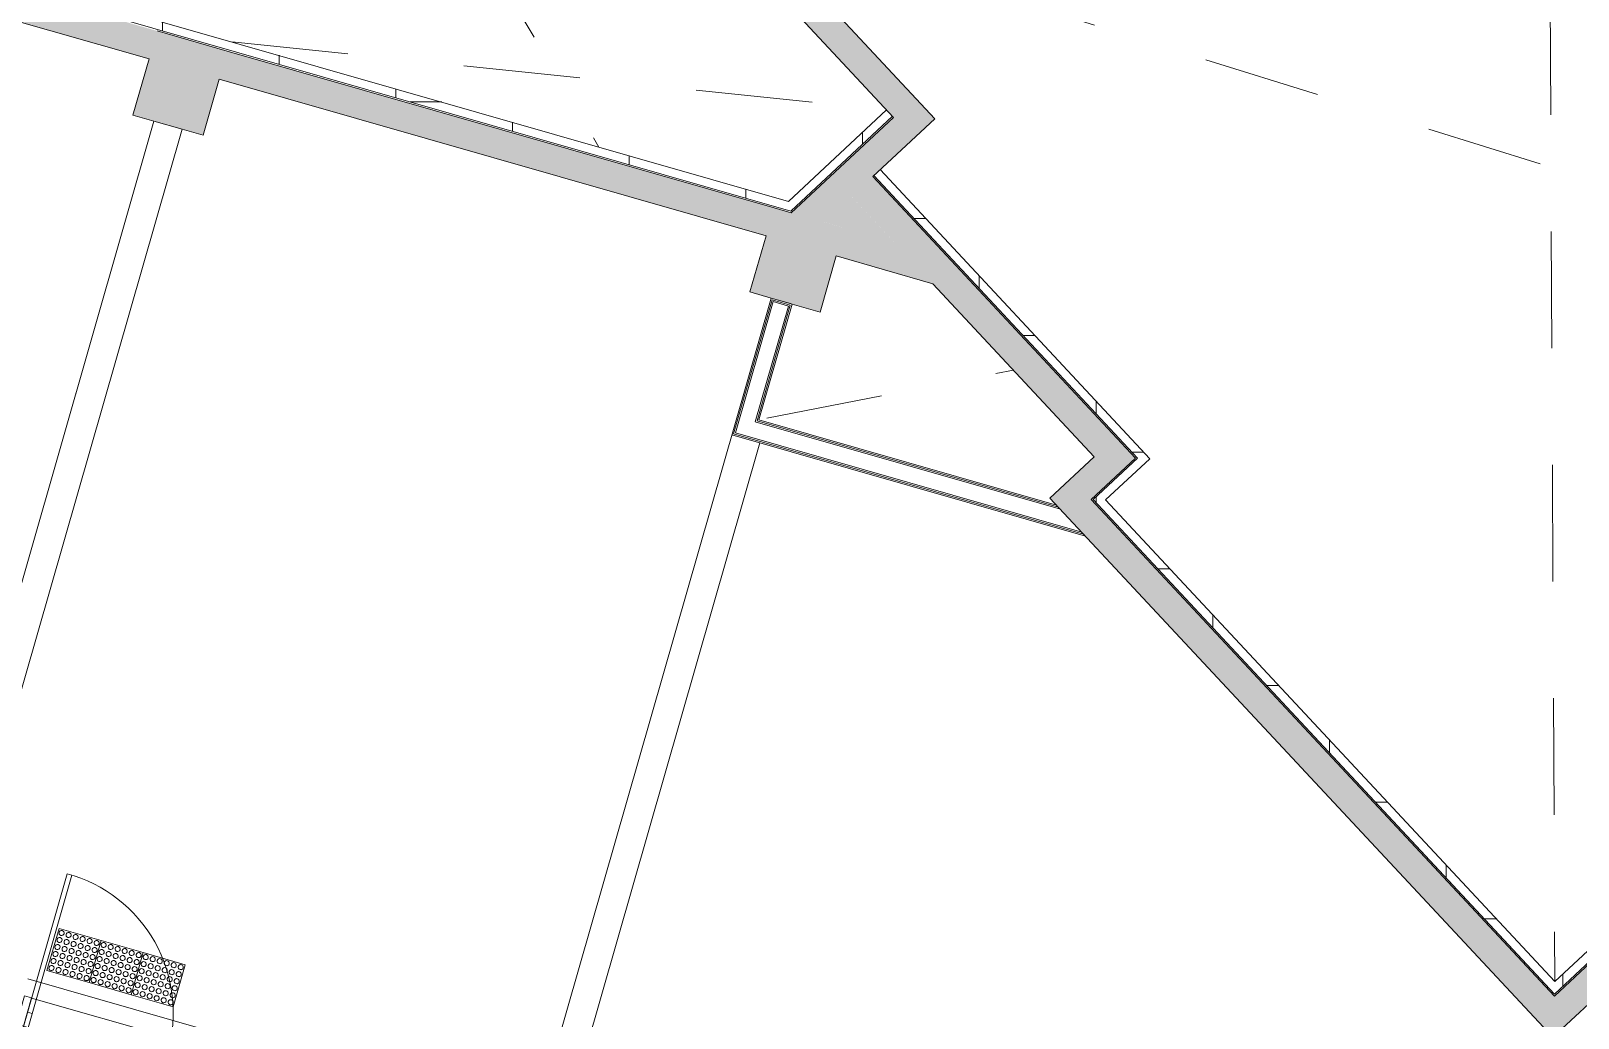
# Model space of a CAD drawing. Header units: millimetres. Extents: x -71377 to 516042, y -145869 to 441446.
# Drawn here: x 190669 to 201274, y 67270 to 74037 of the extents above; entities that cross this region are included whole.
import ezdxf

# ---------------------------------------------------------------- set-up
doc = ezdxf.new("R2010")
doc.units = ezdxf.units.MM
doc.header["$LTSCALE"] = 1000
doc.linetypes.add('_점선_S_', pattern=[1.6, 0.8, -0.8])
for name, color, linetype, lineweight in [('A-door', 4, 'Continuous', 5), ('A-door-hdln', 8, 'Continuous', 5), ('A-ele-8', 8, 'Continuous', 5), ('A-fnsh-4', 4, 'Continuous', 5), ('A-hat', 251, 'Continuous', 5), ('A-insu', 251, 'Continuous', 5), ('A-wind', 4, 'Continuous', 5), ('A-wind-hdln', 8, 'Continuous', 5), ('A_cwall', 2, 'Continuous', 5), ('A_fnsh', 5, 'Continuous', 5), ('A_fnsh-4', 4, 'Continuous', 5), ('AA_오픈', 8, '_점선_S_', 5), ('AA_점형블럭', 8, 'Continuous', 5), ('S-ccol', 2, 'Continuous', 5)]:
    doc.layers.add(name, color=color, linetype=linetype, lineweight=lineweight)
pattern_1 = [(0, (165969.5, 243949.9), (0, 800), []), (90, (165969.5, 243949.9), (-800, 5e-14), [])]

# ---------------------------------------------------------------- blocks, each defined once
blk = doc.blocks.new('직사각형 멀리언 - 50 x 200mm-4012412-지반층 배치도')
at = {"layer": 'A-wind'}
for p, q in [((-25, 100), (25, 100)), ((-25, -100), (-25, 100)), ((25, 100), (25, -100)), ((25, -100), (-25, -100))]:
    blk.add_line(p, q, dxfattribs=at)
blk = doc.blocks.new('커튼월_외여닫이문A - 커튼월_외여닫이문A-6299811-지반층 배치도')
at = {"layer": 'A-door'}
for p, q in [((467, -985), (467, 985)), ((500, -985), (500, 985))]:
    blk.add_line(p, q, dxfattribs=at)
at = {"layer": 'A-door-hdln'}
for p, q in [((500, 985), (467, 985)), ((467, 0), (500, 0)), ((500, -985), (467, -985))]:
    blk.add_line(p, q, dxfattribs=at)
for start, end in [(89.1629, 180), (180, 270.8371)]:
    blk.add_arc((486, 0), 986, start, end, dxfattribs=at)
blk = doc.blocks.new('직사각형 멀리언 - 50 x 200mm-6299807-지반층 배치도')
at = {"layer": 'A-wind-hdln'}
for p, q in [((-76459, -198698), (-75498, -198973)), ((-75553, -199166), (-76514, -198890))]:
    blk.add_line(p, q, dxfattribs=at)
blk = doc.blocks.new('점자블럭_원형_개수_ - 점자블럭_원형_개수_-V67-지반층 배치도')
at = {"layer": 'AA_점형블럭'}
for p, q in [((300, 0), (0, 0)), ((0, 0), (0, -300)), ((300, -300), (300, 0)), ((600, 0), (300, 0)), ((300, 0), (300, -300)), ((600, -300), (600, 0)), ((900, 0), (600, 0)), ((600, 0), (600, -300)), ((900, -300), (900, 0)), ((0, -300), (300, -300)), ((300, -300), (600, -300)), ((600, -300), (900, -300))]:
    blk.add_line(p, q, dxfattribs=at)
for centre, start, end in [((25, -25), 0, 180), ((25, -25), 45, 180), ((25, -25), 0, 180), ((25, -25), 45, 180), ((25, -25), 180, 360), ((25, -25), 180, 345), ((25, -25), 180, 360), ((25, -25), 180, 345), ((25, -75), 0, 180), ((25, -75), 0, 180), ((25, -75), 0, 180), ((25, -75), 0, 180), ((25, -75), 180, 360), ((25, -75), 180, 0), ((25, -75), 180, 360), ((25, -75), 180, 0), ((75, -25), 0, 180), ((75, -25), 0, 180), ((75, -25), 0, 180), ((75, -25), 0, 180), ((75, -25), 180, 360), ((75, -25), 180, 0), ((75, -25), 180, 360), ((75, -25), 180, 0), ((75, -75), 0, 180), ((75, -75), 0, 180), ((75, -75), 0, 180), ((75, -75), 0, 180), ((75, -75), 180, 360), ((75, -75), 180, 0), ((75, -75), 180, 360), ((75, -75), 180, 0), ((125, -25), 0, 180), ((125, -25), 0, 180), ((125, -25), 0, 180), ((125, -25), 0, 180), ((125, -25), 180, 360), ((125, -25), 180, 0), ((125, -25), 180, 360), ((125, -25), 180, 0), ((125, -75), 0, 180), ((125, -75), 0, 180), ((125, -75), 0, 180), ((125, -75), 0, 180), ((125, -75), 180, 360), ((125, -75), 180, 0), ((125, -75), 180, 360), ((125, -75), 180, 0), ((175, -25), 0, 180), ((175, -25), 0, 180), ((175, -25), 0, 180), ((175, -25), 0, 180), ((175, -25), 180, 360), ((175, -25), 180, 0), ((175, -25), 180, 360), ((175, -25), 180, 0), ((175, -75), 0, 180), ((175, -75), 0, 180), ((175, -75), 0, 180), ((175, -75), 0, 180), ((175, -75), 180, 360), ((175, -75), 180, 0), ((175, -75), 180, 360), ((175, -75), 180, 0), ((225, -25), 0, 180), ((225, -25), 0, 180), ((225, -25), 0, 180), ((225, -25), 0, 180), ((225, -25), 180, 360), ((225, -25), 180, 0), ((225, -25), 180, 360), ((225, -25), 180, 0), ((225, -75), 180, 360), ((225, -75), 0, 180), ((225, -75), 0, 180), ((225, -75), 0, 180), ((225, -75), 0, 180), ((225, -75), 180, 360), ((225, -75), 180, 0), ((225, -75), 180, 0), ((275, -25), 0, 180), ((275, -25), 0, 180), ((275, -25), 0, 180), ((275, -25), 0, 180), ((275, -25), 180, 360), ((275, -25), 180, 0), ((275, -25), 180, 360), ((275, -25), 180, 0), ((275, -75), 0, 180), ((275, -75), 0, 180), ((275, -75), 0, 180), ((275, -75), 0, 180), ((275, -75), 180, 360), ((275, -75), 180, 0), ((275, -75), 180, 360), ((275, -75), 180, 0), ((325, -25), 0, 180), ((325, -25), 0, 180), ((325, -25), 165, 180), ((325, -25), 165, 180), ((325, -25), 180, 360), ((325, -25), 180, 360), ((325, -25), 180, 360), ((325, -25), 180, 0), ((325, -75), 0, 180), ((325, -75), 180, 360), ((325, -75), 180, 0), ((325, -75), 0, 180), ((325, -75), 165, 180), ((325, -75), 165, 180), ((325, -75), 180, 360), ((325, -75), 180, 360), ((325, -25), 60, 150), ((325, -25), 60, 150), ((325, -75), 60, 150), ((325, -75), 60, 150), ((325, -25), 0, 45), ((325, -25), 0, 45), ((325, -75), 0, 45), ((325, -75), 0, 45), ((375, -25), 0, 180), ((375, -25), 0, 180), ((375, -25), 165, 180), ((375, -25), 165, 180), ((375, -25), 180, 360), ((375, -25), 180, 0), ((375, -25), 180, 360), ((375, -25), 180, 0), ((375, -75), 0, 180), ((375, -75), 0, 180), ((375, -75), 180, 0), ((375, -75), 165, 180), ((375, -75), 165, 180), ((375, -75), 180, 360), ((375, -75), 180, 360), ((375, -75), 180, 0), ((375, -25), 60, 150), ((375, -25), 60, 150), ((375, -75), 60, 150), ((375, -75), 60, 150), ((375, -25), 0, 45), ((375, -25), 0, 45), ((375, -75), 0, 45), ((375, -75), 0, 45), ((425, -25), 0, 180), ((425, -25), 0, 180), ((425, -25), 165, 180), ((425, -25), 165, 180), ((425, -25), 180, 360), ((425, -25), 180, 0), ((425, -25), 180, 0), ((425, -25), 180, 0), ((425, -75), 0, 180), ((425, -75), 0, 180), ((425, -75), 180, 0), ((425, -75), 180, 0), ((425, -75), 165, 180), ((425, -75), 165, 180), ((425, -75), 180, 360), ((425, -75), 180, 0), ((425, -25), 60, 150), ((425, -25), 60, 150), ((425, -75), 60, 150), ((425, -75), 60, 150), ((425, -25), 0, 45), ((425, -25), 0, 45), ((425, -75), 0, 45), ((425, -75), 0, 45), ((475, -25), 0, 180), ((475, -25), 0, 180), ((475, -25), 165, 180), ((475, -25), 165, 180), ((475, -25), 180, 360), ((475, -25), 180, 360), ((475, -25), 180, 360), ((475, -25), 180, 0), ((475, -75), 0, 180), ((475, -75), 0, 180), ((475, -75), 165, 180), ((475, -75), 165, 180), ((475, -75), 180, 360), ((475, -75), 180, 360), ((475, -75), 180, 360), ((475, -75), 180, 360), ((475, -25), 60, 150), ((475, -25), 60, 150), ((475, -75), 60, 150), ((475, -75), 60, 150), ((475, -25), 0, 45), ((475, -25), 0, 45), ((475, -75), 0, 45), ((475, -75), 0, 45), ((525, -25), 0, 180), ((525, -25), 0, 180), ((525, -25), 165, 180), ((525, -25), 165, 180), ((525, -25), 180, 360), ((525, -25), 180, 360), ((525, -25), 180, 360), ((525, -25), 180, 360), ((525, -75), 0, 180), ((525, -75), 0, 180), ((525, -75), 165, 180), ((525, -75), 165, 180), ((525, -75), 180, 360), ((525, -75), 180, 360), ((525, -75), 180, 360), ((525, -75), 180, 0), ((525, -25), 60, 150), ((525, -25), 60, 150), ((525, -75), 60, 150), ((525, -75), 60, 150), ((525, -25), 0, 45), ((525, -25), 0, 45), ((525, -75), 0, 45), ((525, -75), 0, 45), ((575, -25), 0, 180), ((575, -25), 0, 180), ((575, -25), 165, 180), ((575, -25), 165, 180), ((575, -25), 180, 360), ((575, -25), 180, 360), ((575, -25), 180, 360), ((575, -25), 180, 0), ((575, -75), 0, 180), ((575, -75), 0, 180), ((575, -75), 165, 180), ((575, -75), 165, 180), ((575, -75), 180, 360), ((575, -75), 180, 0), ((575, -75), 180, 360), ((575, -75), 180, 0), ((575, -25), 60, 150), ((575, -25), 60, 150), ((575, -75), 60, 150), ((575, -75), 60, 150), ((575, -25), 0, 45), ((575, -25), 0, 45), ((575, -75), 0, 45), ((575, -75), 0, 45), ((625, -25), 0, 180), ((625, -25), 0, 180), ((625, -25), 150, 180), ((625, -25), 150, 180), ((625, -25), 180, 360), ((625, -25), 180, 345), ((625, -25), 180, 360), ((625, -25), 180, 345), ((625, -75), 0, 180), ((625, -75), 0, 180), ((625, -75), 0, 180), ((625, -75), 0, 180), ((625, -75), 180, 360), ((625, -75), 180, 225), ((625, -75), 180, 360), ((625, -75), 180, 225), ((625, -25), 0, 135), ((625, -25), 0, 135), ((625, -75), 240, 345), ((625, -75), 240, 345), ((675, -25), 0, 180), ((675, -25), 0, 180), ((675, -25), 0, 180), ((675, -25), 0, 180), ((675, -25), 180, 360), ((675, -25), 180, 0), ((675, -25), 180, 360), ((675, -25), 180, 0), ((675, -75), 0, 180), ((675, -75), 0, 180), ((675, -75), 0, 180), ((675, -75), 0, 180), ((675, -75), 180, 360), ((675, -75), 180, 0), ((675, -75), 180, 360), ((675, -75), 180, 0), ((725, -25), 0, 180), ((725, -25), 0, 180), ((725, -25), 0, 180), ((725, -25), 0, 180), ((725, -25), 180, 360), ((725, -25), 180, 0), ((725, -25), 180, 360), ((725, -25), 180, 360), ((725, -75), 180, 360), ((725, -75), 180, 360), ((725, -75), 0, 180), ((725, -75), 0, 180), ((725, -75), 0, 180), ((725, -75), 0, 180), ((725, -75), 180, 360), ((725, -75), 180, 0), ((775, -25), 0, 180), ((775, -25), 0, 180), ((775, -25), 0, 180), ((775, -25), 180, 0), ((775, -25), 180, 360), ((775, -25), 180, 0), ((775, -75), 0, 180), ((775, -75), 0, 180), ((775, -25), 0, 180), ((775, -25), 180, 0), ((775, -75), 0, 180), ((775, -75), 0, 180), ((775, -75), 180, 360), ((775, -75), 180, 0), ((775, -75), 180, 360), ((775, -75), 180, 0), ((825, -25), 0, 180), ((825, -25), 0, 180), ((825, -25), 0, 180), ((825, -25), 180, 360), ((825, -25), 180, 0), ((825, -25), 180, 360), ((825, -25), 180, 360), ((825, -75), 0, 180), ((825, -75), 0, 180), ((825, -75), 180, 360), ((825, -25), 0, 180), ((825, -75), 0, 180), ((825, -75), 0, 180), ((825, -75), 180, 360), ((825, -75), 180, 360), ((825, -75), 180, 360), ((875, -25), 0, 180), ((875, -25), 0, 180), ((875, -25), 0, 180), ((875, -25), 180, 360), ((875, -25), 180, 360), ((875, -25), 180, 360), ((875, -25), 180, 360), ((875, -75), 0, 180), ((875, -75), 0, 180), ((875, -75), 180, 360), ((875, -75), 180, 0), ((875, -25), 0, 180), ((875, -75), 0, 180), ((875, -75), 0, 180), ((875, -75), 180, 0), ((875, -75), 180, 360), ((25, -125), 0, 180), ((25, -125), 0, 180), ((25, -125), 0, 180), ((25, -125), 0, 180), ((25, -125), 180, 360), ((25, -125), 180, 0), ((25, -125), 180, 360), ((25, -125), 180, 0), ((25, -175), 0, 180), ((25, -175), 60, 180), ((25, -175), 0, 180), ((25, -175), 60, 180), ((25, -175), 180, 360), ((25, -175), 180, 315), ((25, -175), 180, 360), ((25, -175), 180, 315), ((25, -225), 0, 180), ((25, -225), 60, 180), ((25, -225), 0, 180), ((25, -225), 60, 180), ((25, -175), 0, 30), ((25, -175), 0, 30), ((75, -125), 0, 180), ((75, -125), 0, 180), ((75, -125), 0, 180), ((75, -125), 0, 180), ((75, -125), 180, 360), ((75, -125), 180, 0), ((75, -125), 180, 360), ((75, -125), 180, 0), ((75, -175), 0, 180), ((75, -175), 0, 180), ((75, -175), 0, 180), ((75, -175), 0, 180), ((75, -175), 180, 360), ((75, -175), 180, 0), ((75, -175), 180, 360), ((75, -175), 180, 0), ((75, -225), 0, 180), ((75, -225), 0, 180), ((75, -225), 0, 180), ((75, -225), 0, 180), ((125, -125), 0, 180), ((125, -125), 0, 180), ((125, -125), 0, 180), ((125, -125), 0, 180), ((125, -125), 180, 360), ((125, -125), 180, 0), ((125, -125), 180, 360), ((125, -125), 180, 0), ((125, -175), 0, 180), ((125, -175), 0, 180), ((125, -175), 0, 180), ((125, -175), 0, 180), ((125, -175), 180, 360), ((125, -175), 180, 0), ((125, -175), 180, 360), ((125, -175), 180, 0), ((125, -225), 0, 180), ((125, -225), 0, 180), ((125, -225), 0, 180), ((125, -225), 0, 180), ((175, -125), 0, 180), ((175, -125), 0, 180), ((175, -125), 0, 180), ((175, -125), 0, 180), ((175, -125), 180, 360), ((175, -125), 180, 0), ((175, -125), 180, 360), ((175, -125), 180, 0), ((175, -175), 0, 180), ((175, -175), 0, 180), ((175, -175), 0, 180), ((175, -175), 0, 180), ((175, -175), 180, 360), ((175, -175), 180, 0), ((175, -175), 180, 360), ((175, -175), 180, 0), ((175, -225), 0, 180), ((175, -225), 0, 180), ((175, -225), 0, 180), ((175, -225), 0, 180), ((225, -125), 180, 360), ((225, -125), 0, 180), ((225, -125), 0, 180), ((225, -125), 0, 180), ((225, -125), 0, 180), ((225, -125), 180, 360), ((225, -125), 180, 0), ((225, -125), 180, 0), ((225, -175), 0, 180), ((225, -175), 0, 180), ((225, -175), 0, 180), ((225, -175), 0, 180), ((225, -175), 180, 360), ((225, -175), 180, 0), ((225, -175), 180, 360), ((225, -175), 180, 0), ((225, -225), 0, 180), ((225, -225), 0, 180), ((225, -225), 0, 180), ((225, -225), 0, 180), ((275, -125), 0, 180), ((275, -125), 0, 180), ((275, -125), 0, 180), ((275, -125), 0, 180), ((275, -125), 180, 360), ((275, -125), 180, 0), ((275, -125), 180, 360), ((275, -125), 180, 0), ((275, -175), 0, 180), ((275, -175), 0, 180), ((275, -175), 0, 180), ((275, -175), 0, 180), ((275, -175), 180, 360), ((275, -175), 180, 0), ((275, -175), 180, 360), ((275, -175), 180, 360), ((275, -225), 0, 180), ((275, -225), 0, 180), ((275, -225), 0, 180), ((275, -225), 0, 180), ((325, -125), 0, 180), ((325, -125), 165, 180), ((325, -125), 180, 360), ((325, -125), 180, 0), ((325, -175), 180, 360), ((325, -175), 180, 0), ((325, -125), 0, 180), ((325, -125), 165, 180), ((325, -125), 180, 360), ((325, -125), 180, 360), ((325, -175), 0, 180), ((325, -175), 0, 180), ((325, -175), 0, 180), ((325, -175), 0, 180), ((325, -175), 180, 360), ((325, -175), 180, 360), ((325, -225), 0, 180), ((325, -225), 0, 180), ((325, -225), 0, 180), ((325, -225), 0, 180), ((325, -125), 60, 150), ((325, -125), 60, 150), ((325, -125), 0, 45), ((325, -125), 0, 45), ((375, -125), 0, 180), ((375, -125), 180, 360), ((375, -175), 0, 180), ((375, -175), 0, 180), ((375, -175), 0, 180), ((375, -175), 180, 0), ((375, -175), 180, 360), ((375, -125), 0, 180), ((375, -125), 165, 180), ((375, -125), 165, 180), ((375, -125), 180, 360), ((375, -125), 180, 360), ((375, -125), 180, 360), ((375, -175), 0, 180), ((375, -175), 180, 360), ((375, -175), 180, 360), ((375, -225), 0, 180), ((375, -225), 0, 180), ((375, -225), 0, 180), ((375, -225), 0, 180), ((375, -125), 60, 150), ((375, -125), 60, 150), ((375, -125), 0, 45), ((375, -125), 0, 45), ((425, -125), 0, 180), ((425, -125), 0, 180), ((425, -125), 180, 0), ((425, -125), 180, 0), ((425, -175), 0, 180), ((425, -175), 0, 180), ((425, -175), 0, 180), ((425, -175), 180, 360), ((425, -175), 180, 0), ((425, -175), 180, 360), ((425, -175), 180, 0), ((425, -125), 165, 180), ((425, -125), 165, 180), ((425, -125), 180, 360), ((425, -125), 180, 360), ((425, -175), 0, 180), ((425, -225), 0, 180), ((425, -225), 0, 180), ((425, -225), 0, 180), ((425, -225), 0, 180), ((425, -125), 60, 150), ((425, -125), 60, 150), ((425, -125), 0, 45), ((425, -125), 0, 45), ((475, -125), 0, 180), ((475, -125), 0, 180), ((475, -125), 165, 180), ((475, -125), 165, 180), ((475, -125), 180, 360), ((475, -125), 180, 360), ((475, -125), 180, 360), ((475, -125), 180, 0), ((475, -175), 0, 180), ((475, -175), 0, 180), ((475, -175), 0, 180), ((475, -175), 0, 180), ((475, -175), 180, 360), ((475, -175), 180, 0), ((475, -175), 180, 360), ((475, -175), 180, 0), ((475, -225), 0, 180), ((475, -225), 0, 180), ((475, -225), 0, 180), ((475, -225), 0, 180), ((475, -125), 60, 150), ((475, -125), 60, 150), ((475, -125), 0, 45), ((475, -125), 0, 45), ((525, -125), 0, 180), ((525, -125), 0, 180), ((525, -125), 165, 180), ((525, -125), 165, 180), ((525, -125), 180, 360), ((525, -125), 180, 0), ((525, -125), 180, 360), ((525, -125), 180, 0), ((525, -175), 0, 180), ((525, -175), 0, 180), ((525, -175), 0, 180), ((525, -175), 0, 180), ((525, -175), 180, 360), ((525, -175), 180, 0), ((525, -175), 180, 360), ((525, -175), 180, 0), ((525, -225), 0, 180), ((525, -225), 0, 180), ((525, -225), 0, 180), ((525, -225), 0, 180), ((525, -125), 60, 150), ((525, -125), 60, 150), ((525, -125), 0, 45), ((525, -125), 0, 45), ((575, -125), 165, 180), ((575, -125), 0, 180), ((575, -125), 0, 180), ((575, -125), 165, 180), ((575, -125), 180, 360), ((575, -125), 180, 360), ((575, -125), 180, 360), ((575, -125), 180, 360), ((575, -175), 0, 180), ((575, -175), 0, 180), ((575, -175), 0, 180), ((575, -175), 0, 180), ((575, -175), 180, 360), ((575, -175), 180, 360), ((575, -175), 180, 360), ((575, -175), 180, 360), ((575, -225), 0, 180), ((575, -225), 0, 180), ((575, -225), 0, 180), ((575, -225), 0, 180), ((575, -125), 60, 150), ((575, -125), 60, 150), ((575, -125), 0, 45), ((575, -125), 0, 45), ((625, -125), 0, 180), ((625, -125), 0, 180), ((625, -125), 0, 180), ((625, -125), 0, 180), ((625, -125), 180, 360), ((625, -125), 180, 225), ((625, -125), 180, 0), ((625, -125), 180, 225), ((625, -175), 0, 180), ((625, -175), 0, 180), ((625, -175), 150, 180), ((625, -175), 150, 180), ((625, -175), 180, 360), ((625, -175), 180, 360), ((625, -175), 180, 360), ((625, -175), 180, 0), ((625, -225), 0, 180), ((625, -225), 0, 180), ((625, -175), 60, 135), ((625, -175), 60, 135), ((625, -225), 60, 135), ((625, -225), 60, 135), ((625, -125), 240, 345), ((625, -125), 240, 345), ((625, -175), 0, 30), ((625, -175), 0, 30), ((675, -125), 0, 180), ((675, -175), 0, 180), ((675, -125), 0, 180), ((675, -125), 0, 180), ((675, -125), 0, 180), ((675, -125), 180, 360), ((675, -125), 180, 360), ((675, -125), 180, 360), ((675, -125), 180, 360), ((675, -175), 0, 180), ((675, -175), 0, 180), ((675, -175), 0, 180), ((675, -175), 180, 360), ((675, -175), 180, 0), ((675, -175), 180, 360), ((675, -175), 180, 0), ((675, -225), 0, 180), ((675, -225), 0, 180), ((675, -225), 0, 180), ((675, -225), 0, 180), ((725, -125), 180, 360), ((725, -175), 180, 360), ((725, -175), 180, 360), ((725, -125), 0, 180), ((725, -125), 0, 180), ((725, -125), 0, 180), ((725, -125), 0, 180), ((725, -125), 180, 360), ((725, -125), 180, 360), ((725, -125), 180, 0), ((725, -175), 0, 180), ((725, -175), 0, 180), ((725, -175), 0, 180), ((725, -175), 0, 180), ((725, -175), 180, 0), ((725, -175), 180, 360), ((725, -225), 0, 180), ((725, -225), 0, 180), ((725, -225), 0, 180), ((725, -225), 0, 180), ((775, -125), 0, 180), ((775, -125), 180, 0), ((775, -125), 0, 180), ((775, -125), 0, 180), ((775, -125), 0, 180), ((775, -125), 180, 360), ((775, -125), 180, 0), ((775, -125), 180, 0), ((775, -175), 0, 180), ((775, -175), 0, 180), ((775, -175), 0, 180), ((775, -175), 0, 180), ((775, -175), 180, 360), ((775, -175), 180, 0), ((775, -175), 180, 0), ((775, -175), 180, 0), ((775, -225), 0, 180), ((775, -225), 0, 180), ((775, -225), 0, 180), ((775, -225), 0, 180), ((825, -125), 0, 180), ((825, -125), 0, 180), ((825, -125), 180, 360), ((825, -125), 180, 0), ((825, -125), 180, 360), ((825, -125), 180, 0), ((825, -125), 0, 180), ((825, -125), 0, 180), ((825, -175), 0, 180), ((825, -175), 0, 180), ((825, -175), 0, 180), ((825, -175), 0, 180), ((825, -175), 180, 360), ((825, -175), 180, 360), ((825, -175), 180, 0), ((825, -175), 180, 0), ((825, -225), 0, 180), ((825, -225), 0, 180), ((825, -225), 0, 180), ((825, -225), 0, 180), ((875, -125), 0, 180), ((875, -125), 0, 180), ((875, -125), 180, 360), ((875, -125), 180, 0), ((875, -125), 0, 180), ((875, -125), 0, 180), ((875, -125), 180, 360), ((875, -125), 180, 360), ((875, -175), 0, 180), ((875, -175), 0, 180), ((875, -175), 0, 180), ((875, -175), 0, 180), ((875, -175), 180, 360), ((875, -175), 180, 0), ((875, -175), 180, 360), ((875, -175), 180, 0), ((875, -225), 0, 180), ((875, -225), 0, 180), ((875, -225), 0, 180), ((875, -225), 0, 180), ((25, -225), 180, 360), ((25, -225), 180, 315), ((25, -225), 180, 360), ((25, -225), 180, 315), ((25, -275), 0, 180), ((25, -275), 60, 180), ((25, -275), 0, 180), ((25, -275), 60, 180), ((25, -275), 180, 360), ((25, -275), 180, 315), ((25, -275), 180, 360), ((25, -275), 180, 315), ((25, -225), 0, 30), ((25, -225), 0, 30), ((25, -275), 0, 30), ((25, -275), 0, 30), ((75, -225), 180, 360), ((75, -225), 180, 0), ((75, -225), 180, 360), ((75, -225), 180, 360), ((75, -275), 0, 180), ((75, -275), 0, 180), ((75, -275), 0, 180), ((75, -275), 0, 180), ((75, -275), 180, 360), ((75, -275), 180, 0), ((75, -275), 180, 360), ((75, -275), 180, 360), ((125, -225), 180, 360), ((125, -225), 180, 0), ((125, -225), 180, 360), ((125, -225), 180, 0), ((125, -275), 0, 180), ((125, -275), 0, 180), ((125, -275), 0, 180), ((125, -275), 0, 180), ((125, -275), 180, 360), ((125, -275), 180, 0), ((125, -275), 180, 360), ((125, -275), 180, 0), ((175, -225), 180, 360), ((175, -225), 180, 360), ((175, -225), 180, 360), ((175, -225), 180, 0), ((175, -275), 0, 180), ((175, -275), 0, 180), ((175, -275), 0, 180), ((175, -275), 0, 180), ((175, -275), 180, 360), ((175, -275), 180, 0), ((175, -275), 180, 360), ((175, -275), 180, 0), ((225, -225), 180, 360), ((225, -225), 180, 0), ((225, -225), 180, 360), ((225, -225), 180, 0), ((225, -275), 0, 180), ((225, -275), 0, 180), ((225, -275), 0, 180), ((225, -275), 0, 180), ((225, -275), 180, 360), ((225, -275), 180, 0), ((225, -275), 180, 360), ((225, -275), 180, 0), ((275, -225), 180, 360), ((275, -225), 180, 0), ((275, -225), 180, 360), ((275, -225), 180, 0), ((275, -275), 0, 180), ((275, -275), 0, 180), ((275, -275), 0, 180), ((275, -275), 0, 180), ((275, -275), 180, 360), ((275, -275), 180, 0), ((275, -275), 180, 360), ((275, -275), 180, 360), ((325, -225), 180, 360), ((325, -225), 180, 0), ((325, -225), 180, 360), ((325, -225), 180, 0), ((325, -275), 0, 180), ((325, -275), 0, 180), ((325, -275), 0, 180), ((325, -275), 0, 180), ((325, -275), 180, 360), ((325, -275), 180, 360), ((325, -275), 180, 360), ((325, -275), 180, 0), ((375, -225), 180, 360), ((375, -225), 180, 360), ((375, -225), 180, 360), ((375, -225), 180, 0), ((375, -275), 0, 180), ((375, -275), 0, 180), ((375, -275), 0, 180), ((375, -275), 0, 180), ((375, -275), 180, 360), ((375, -275), 180, 0), ((375, -275), 180, 360), ((375, -275), 180, 0), ((425, -225), 180, 360), ((425, -225), 180, 0), ((425, -225), 180, 360), ((425, -225), 180, 0), ((425, -275), 0, 180), ((425, -275), 0, 180), ((425, -275), 0, 180), ((425, -275), 0, 180), ((425, -275), 180, 360), ((425, -275), 180, 0), ((425, -275), 180, 360), ((425, -275), 180, 0), ((475, -225), 180, 360), ((475, -225), 180, 360), ((475, -225), 180, 360), ((475, -225), 180, 0), ((475, -275), 0, 180), ((475, -275), 0, 180), ((475, -275), 0, 180), ((475, -275), 0, 180), ((475, -275), 180, 360), ((475, -275), 180, 0), ((475, -275), 180, 360), ((475, -275), 180, 0), ((525, -225), 180, 360), ((525, -225), 180, 0), ((525, -225), 180, 360), ((525, -225), 180, 0), ((525, -275), 0, 180), ((525, -275), 0, 180), ((525, -275), 0, 180), ((525, -275), 0, 180), ((525, -275), 180, 360), ((525, -275), 180, 360), ((525, -275), 180, 360), ((525, -275), 180, 360), ((575, -225), 180, 360), ((575, -225), 180, 0), ((575, -225), 180, 360), ((575, -225), 180, 0), ((575, -275), 0, 180), ((575, -275), 0, 180), ((575, -275), 0, 180), ((575, -275), 0, 180), ((575, -275), 180, 360), ((575, -275), 180, 0), ((575, -275), 180, 360), ((575, -275), 180, 360), ((625, -225), 150, 180), ((625, -225), 150, 180), ((625, -225), 180, 360), ((625, -225), 180, 0), ((625, -225), 180, 360), ((625, -225), 180, 360), ((625, -275), 360, 180), ((625, -275), 0, 180), ((625, -275), 150, 180), ((625, -275), 150, 180), ((625, -275), 180, 360), ((625, -275), 180, 360), ((625, -275), 180, 360), ((625, -275), 180, 0), ((625, -275), 60, 135), ((625, -275), 60, 135), ((625, -225), 0, 30), ((625, -225), 0, 30), ((625, -275), 0, 30), ((625, -275), 0, 30), ((675, -225), 180, 0), ((675, -225), 180, 0), ((675, -225), 180, 0), ((675, -225), 180, 0), ((675, -275), 0, 180), ((675, -275), 0, 180), ((675, -275), 0, 180), ((675, -275), 0, 180), ((675, -275), 180, 0), ((675, -275), 180, 0), ((675, -275), 180, 360), ((675, -275), 180, 0), ((725, -225), 180, 360), ((725, -225), 180, 360), ((725, -225), 180, 360), ((725, -225), 180, 0), ((725, -275), 0, 180), ((725, -275), 0, 180), ((725, -275), 0, 180), ((725, -275), 0, 180), ((725, -275), 180, 360), ((725, -275), 180, 360), ((725, -275), 180, 360), ((725, -275), 180, 0), ((775, -225), 180, 360), ((775, -225), 180, 0), ((775, -225), 180, 360), ((775, -225), 180, 360), ((775, -275), 0, 180), ((775, -275), 0, 180), ((775, -275), 0, 180), ((775, -275), 0, 180), ((775, -275), 180, 360), ((775, -275), 180, 0), ((775, -275), 180, 360), ((775, -275), 180, 0), ((825, -225), 180, 360), ((825, -225), 180, 0), ((825, -225), 180, 360), ((825, -225), 180, 0), ((825, -275), 0, 180), ((825, -275), 0, 180), ((825, -275), 0, 180), ((825, -275), 0, 180), ((825, -275), 180, 360), ((825, -275), 180, 360), ((825, -275), 180, 360), ((825, -275), 180, 0), ((875, -225), 180, 360), ((875, -225), 180, 0), ((875, -225), 180, 0), ((875, -225), 180, 0), ((875, -275), 0, 180), ((875, -275), 0, 180), ((875, -275), 0, 180), ((875, -275), 0, 180), ((875, -275), 180, 0), ((875, -275), 180, 0), ((875, -275), 180, 0), ((875, -275), 180, 0)]:
    blk.add_arc(centre, 17.5, start, end, dxfattribs=at)
blk = doc.blocks.new('_208동 콘크리트 - _208동 콘크리트-6942257-지반층 배치도')
at = {"layer": 'A-hat'}
blk.add_hatch(color=256, dxfattribs=at).paths.add_polyline_path([(181334, 97142), (181334, 96712), (181592, 96712), (181491, 96881)])

msp = doc.modelspace()

# ---------------------------------------------------------------- hatches: boundary and pattern name
at = {"layer": 'A-hat'}
for points in [[(191478.6, 73845.1), (191533.7, 74037.4), (187919.4, 75073.7), (187864.2, 74881.5), (190895.8, 74012.2)], [(196308.9, 73737.2), (196455.1, 73873.6), (195895.9, 74473.3), (195749.6, 74336.9), (196283.6, 73764.3)], [(191848.9, 73322.8), (192014.3, 73899.5), (191533.7, 74037.4), (191368.3, 73460.6), (191704.8, 73364.1)], [(195708.1, 72632.3), (195763.3, 72824.5), (192014.3, 73899.5), (191959.2, 73707.3), (194864.4, 72874.2)], [(196718.1, 73298.4), (196864.3, 73434.8), (196455.1, 73873.6), (196308.9, 73737.2), (196707.6, 73309.6)], [(196440.2, 73039.2), (196718.1, 73298.4), (196581.7, 73444.7), (196303.8, 73185.5)], [(196969.1, 72178.8), (197115.3, 72315.2), (196303.8, 73185.5), (196157.5, 73049.1), (196923.1, 72228.1)], [(196104.9, 72726.6), (196293.9, 72902.8), (196157.5, 73049.1), (195880.6, 72790.9)], [(196078.5, 72110), (196243.9, 72686.7), (195763.3, 72824.5), (195597.9, 72247.8), (195886.2, 72165.1)], [(196852.1, 72304.3), (196587.2, 72588.3), (196243.9, 72686.7), (196188.8, 72494.5), (196283.6, 72467.3)], [(197651.1, 71447.4), (197797.3, 71583.8), (197115.3, 72315.2), (196969.1, 72178.8)], [(197958, 71118.3), (198104.2, 71254.7), (197797.3, 71583.8), (197651.1, 71447.4), (197931.7, 71146.5)], [(197790.9, 70689), (198240.6, 71108.5), (198104.2, 71254.7), (197654.5, 70835.3), (197726.1, 70758.5)], [(201102, 67138.3), (201248.2, 67274.7), (197937.1, 70825.4), (197790.9, 70689), (201039.3, 67205.5)], [(201248.2, 67274.7), (201877.2, 67861.2), (201740.8, 68007.5), (201111.8, 67421)]]:
    msp.add_hatch(color=256, dxfattribs=at).paths.add_polyline_path(points)
h = msp.add_hatch(dxfattribs=at)
h.set_pattern_fill('FP_13', color=256, scale=1000, style=0, pattern_type=2)
h.set_pattern_definition(pattern_1)
h.paths.add_polyline_path([(195877.9, 72802.1), (195929.1, 72849.8), (191034, 74253.5), (190982.8, 74205.7), (194864.4, 73092.7)])
h = msp.add_hatch(dxfattribs=at)
h.set_pattern_fill('FP_13', color=256, scale=1000, style=0, pattern_type=2)
h.set_pattern_definition(pattern_1)
h.paths.add_polyline_path([(195929.1, 72849.8), (196574.9, 73452), (196533.9, 73495.9), (195861.8, 72869.1)])
h = msp.add_hatch(dxfattribs=at)
h.set_pattern_fill('FP_13', color=256, scale=1000, style=0, pattern_type=2)
h.set_pattern_definition(pattern_1)
h.paths.add_polyline_path([(198295.7, 71064.1), (198339.6, 71105), (196491.4, 73087), (196447.5, 73046.1), (198254.8, 71108)])
h = msp.add_hatch(dxfattribs=at)
h.set_pattern_fill('FP_13', color=256, scale=1000, style=0, pattern_type=2)
h.set_pattern_definition(pattern_1)
h.paths.add_polyline_path([(197992.2, 70781.1), (198295.7, 71064.1), (198254.8, 71108), (197951.3, 70824.9)])
h = msp.add_hatch(dxfattribs=at)
h.set_pattern_fill('FP_13', color=256, scale=1000, style=0, pattern_type=2)
h.set_pattern_definition(pattern_1)
h.paths.add_polyline_path([(201112.3, 67435.1), (201156.2, 67476), (198036.1, 70822), (197992.2, 70781.1), (200677, 67902)])
h = msp.add_hatch(dxfattribs=at)
h.set_pattern_fill('FP_13', color=256, scale=1000, style=0, pattern_type=2)
h.set_pattern_definition(pattern_1)
h.paths.add_polyline_path([(201156.2, 67476), (204491.2, 70585.9), (204450.3, 70629.8), (201115.3, 67519.9)])

# ---------------------------------------------------------------- linework, layer by layer
at = {"layer": 'A-ele-8'}
msp.add_line((190648.4, 67539.7), (193551.4, 66707.2), dxfattribs=at)
at = {"layer": 'A-fnsh-4'}
for p, q in [((191704.8, 73364.1), (191512.5, 73419.2)), ((195485.7, 71276.1), (195748.9, 72194.1)), ((195886.2, 72165.1), (195742.1, 72206.4)), ((195873.9, 72158.2), (195748.9, 72194.1)), ((197885, 70588.1), (195485.7, 71276.1))]:
    msp.add_line(p, q, dxfattribs=at)
at = {"layer": 'A-insu'}
for p, q in [((195861.8, 72869.1), (191034, 74253.5)), ((190915.5, 74225), (195877.9, 72802.1)), ((196533.9, 73495.9), (195861.8, 72869.1)), ((195877.9, 72802.1), (196574.9, 73452)), ((198339.6, 71105), (196491.4, 73087)), ((196447.5, 73046.1), (198254.8, 71108)), ((198254.8, 71108), (197951.3, 70824.9)), ((198036.1, 70822), (198339.6, 71105)), ((197951.3, 70824.9), (201112.3, 67435.1)), ((201115.3, 67519.9), (198036.1, 70822)), ((201112.3, 67435.1), (204491.2, 70585.9)), ((204450.3, 70629.8), (201115.3, 67519.9))]:
    msp.add_line(p, q, dxfattribs=at)
at = {"layer": 'A_cwall'}
for p, q in [((187864.2, 74881.5), (191478.6, 73845.1)), ((196864.3, 73434.8), (195572, 74820.7)), ((195425.7, 74684.3), (196581.7, 73444.7)), ((195763.3, 72824.5), (192014.3, 73899.5)), ((191959.2, 73707.3), (195708.1, 72632.3)), ((196581.7, 73444.7), (195880.6, 72790.9)), ((196440.2, 73039.2), (196864.3, 73434.8)), ((198240.6, 71108.5), (196440.2, 73039.2)), ((196188.8, 72494.5), (196852.1, 72304.3)), ((196852.1, 72304.3), (197958, 71118.3)), ((206231.3, 72195), (201111.8, 67421)), ((197958, 71118.3), (197654.5, 70835.3)), ((197937.1, 70825.4), (198240.6, 71108.5)), ((197654.5, 70835.3), (201102, 67138.3)), ((201111.8, 67421), (197937.1, 70825.4)), ((201102, 67138.3), (204348, 70165.3))]:
    msp.add_line(p, q, dxfattribs=at)
at = {"layer": 'A_fnsh'}
for p, q in [((195658.8, 71372.1), (195886.2, 72165.1)), ((197699.6, 70786.9), (195658.8, 71372.1))]:
    msp.add_line(p, q, dxfattribs=at)
at = {"layer": 'A_fnsh-4'}
for p, q in [((191512.5, 73419.2), (189999.3, 68141.9)), ((190191.5, 68086.8), (191704.8, 73364.1)), ((195742.1, 72206.4), (194228.8, 66929.1)), ((195498, 71282.9), (195755.8, 72181.7)), ((195634.1, 71358.3), (195861.5, 72151.4)), ((195646.5, 71365.2), (195873.9, 72158.2)), ((195755.8, 72181.7), (195861.5, 72151.4)), ((197898.2, 70573.9), (195473.3, 71269.2)), ((197871.8, 70602.3), (195498, 71282.9)), ((197726.1, 70758.5), (195634.1, 71358.3)), ((197712.9, 70772.7), (195646.5, 71365.2)), ((194421.1, 66874), (195665.6, 71214.1))]:
    msp.add_line(p, q, dxfattribs=at)
at = {"layer": 'AA_오픈'}
for p, q in [((192898.3, 76060.3), (194562.8, 73241.6)), ((205598.4, 71700.6), (195572, 74820.7)), ((201083.5, 74262.2), (201115.3, 67519.9)), ((192045.6, 73963.4), (196533.9, 73495.9)), ((195713.8, 71382.3), (197405, 71711.3))]:
    msp.add_line(p, q, dxfattribs=at)
at = {"layer": 'S-ccol'}
for p, q in [((192014.3, 73899.5), (191533.7, 74037.4)), ((191478.6, 73845.1), (191368.3, 73460.6)), ((191848.9, 73322.8), (191959.2, 73707.3)), ((191368.3, 73460.6), (191512.5, 73419.2)), ((191512.5, 73419.2), (191704.8, 73364.1)), ((191704.8, 73364.1), (191848.9, 73322.8)), ((195880.6, 72790.9), (195763.3, 72824.5)), ((195708.1, 72632.3), (195597.9, 72247.8)), ((196078.5, 72110), (196188.8, 72494.5)), ((195597.9, 72247.8), (195742.1, 72206.4)), ((195742.1, 72206.4), (195876.6, 72167.9)), ((195876.6, 72167.9), (195886.2, 72165.1)), ((195886.2, 72165.1), (196078.5, 72110))]:
    msp.add_line(p, q, dxfattribs=at)

# ---------------------------------------------------------------- block references
at = {"layer": 'A-door-hdln', "rotation": 164.0000012484651}
msp.add_blockref('커튼월_외여닫이문A - 커튼월_외여닫이문A-6299811-지반층 배치도', (191126.1, 67173.8), dxfattribs=at)
at = {"layer": 'A-ele-8', "rotation": 223.0000012484763}
msp.add_blockref('_208동 콘크리트 - _208동 콘크리트-6942257-지반층 배치도', (262955.4, 267303.1), dxfattribs=at)
at = {"layer": 'A-wind-hdln', "extrusion": (0, 0, -1), "rotation": 15.99999875153492}
msp.add_blockref('직사각형 멀리언 - 50 x 200mm-4012412-지반층 배치도', (-190621.4, 67318.5), dxfattribs=at)
at = {"layer": 'A-wind-hdln'}
msp.add_blockref('직사각형 멀리언 - 50 x 200mm-6299807-지반층 배치도', (267132.1, 266105.5), dxfattribs=at)
at = {"layer": 'AA_점형블럭', "rotation": 164.0000012484756}
msp.add_blockref('점자블럭_원형_개수_ - 점자블럭_원형_개수_-V67-지반층 배치도', (191644.1, 67347.8), dxfattribs=at)

doc.saveas('drawing.dxf')
